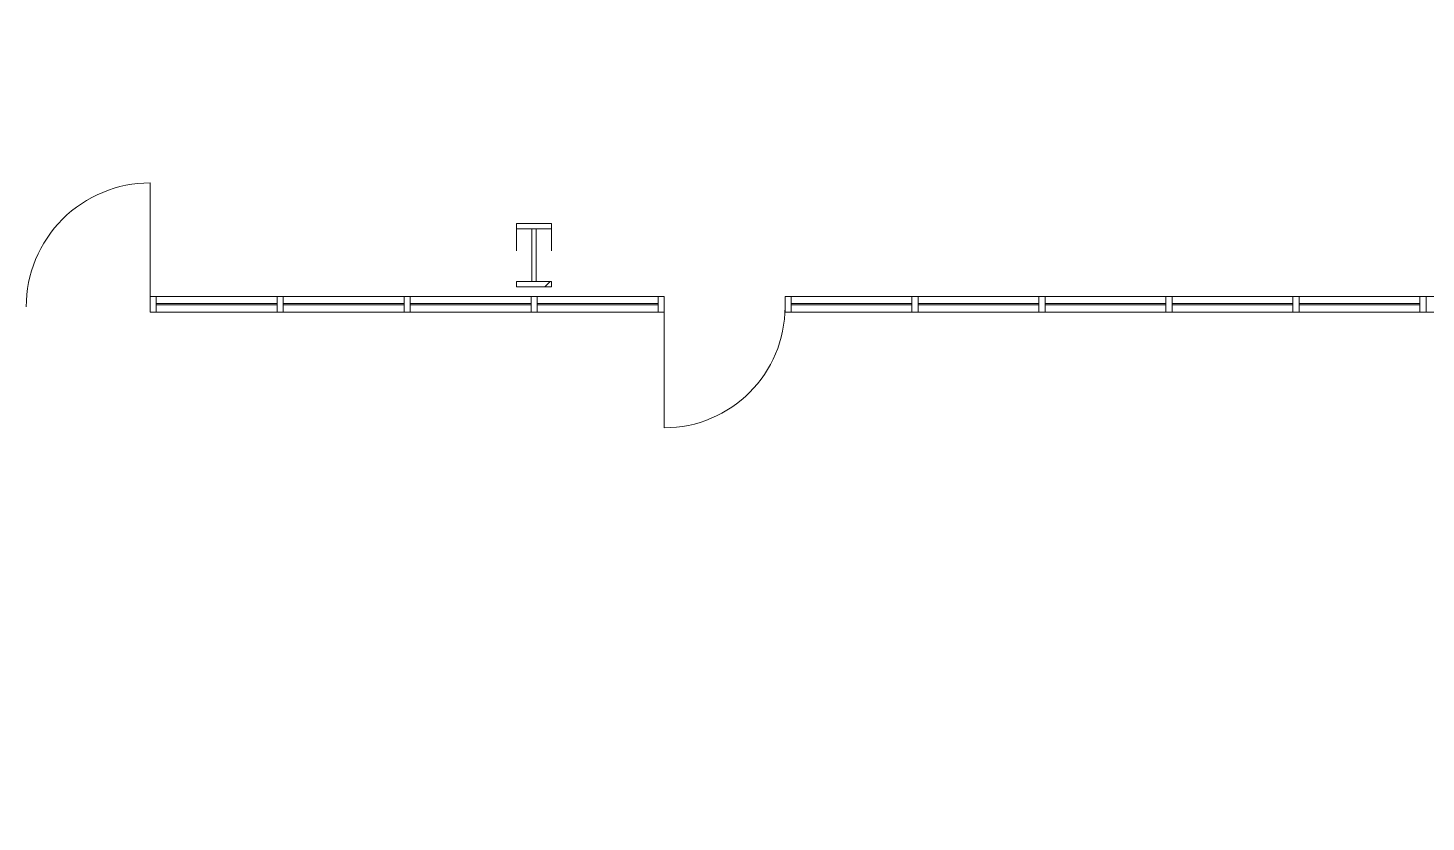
# Model space of a CAD drawing. Header units: inches. Extents: x 20001 to 27263, y -26025 to -18997.
# Drawn here: x 24099.6 to 24498.1, y -22512 to -22285.9 of the extents above; entities that cross this region are included whole.
import ezdxf

# ---------------------------------------------------------------- set-up
doc = ezdxf.new("R2010")
doc.units = ezdxf.units.IN
doc.header["$MEASUREMENT"] = 0
for name, color, linetype, lineweight in [('A-DOOR', 31, 'Continuous', 13), ('A-GLAZ-CURT', 52, 'Continuous', 13), ('A-GLAZ-CWMG', 51, 'Continuous', 13), ('G-ANNO-TEXT', 231, 'Continuous', 9), ('S-BEAM', 12, 'Continuous', 13)]:
    doc.layers.add(name, color=color, linetype=linetype, lineweight=lineweight)
pattern_1 = [(225, (24243.89, -22360.053), (25.342707, -25.342707), []), (225, (24243.89, -22398.453), (25.342707, -25.342707), [])]

# ---------------------------------------------------------------- blocks, each defined once
blk = doc.blocks.new('columns and girder2 - one-V28-Site Plan - Phase 1')
at = {"layer": 'S-BEAM', "lineweight": 9}
h = blk.add_hatch(dxfattribs=at)
h.set_pattern_fill('FP_22', color=256, style=0, pattern_type=2)
h.set_pattern_definition(pattern_1)
h.paths.add_polyline_path([(5, -0.5), (-5, -0.5), (-5, -2), (5, -2)], flags=0)
h.paths.add_polyline_path([(-5, -17.03), (-5, -18.55), (5, -18.55), (5, -17.03)], flags=0)
h.paths.add_polyline_path([(5, -1204.89), (-5, -1204.89), (-5, -1206.4), (5, -1206.4)], flags=0)
h.paths.add_polyline_path([(5, -1224.25), (-5, -1224.25), (-5, -1225), (5, -1225)], flags=0)
h = blk.add_hatch(dxfattribs=at)
h.set_pattern_fill('FP_22', color=256, style=0, pattern_type=2)
h.set_pattern_definition(pattern_1)
h.paths.add_polyline_path([(0.62, -2), (-0.63, -2), (-0.63, -17.03), (0.62, -17.03), (0.62, -14.3)], flags=0)
h.paths.add_polyline_path([(-0.63, -1206.4), (-0.63, -1224.25), (0.62, -1224.25), (0.62, -1206.4)], flags=0)
at = {"layer": 'S-BEAM', "lineweight": 15}
for p, q in [((5, -0.5), (-5, -0.5)), ((-5, -0.5), (-5, -2)), ((-5, -2), (5, -2)), ((0.62, -2), (-0.63, -2)), ((-0.63, -2), (-0.63, -17.03)), ((0.62, -17.03), (0.62, -2)), ((5, -2), (5, -0.5)), ((5, -17.03), (-5, -17.03)), ((-5, -17.03), (-5, -18.55)), ((-5, -18.55), (5, -18.55)), ((-0.63, -17.03), (0.62, -17.03)), ((5, -18.55), (5, -17.03))]:
    blk.add_line(p, q, dxfattribs=at)
at = {"layer": 'S-BEAM'}
for p, q in [((-5, -17.03), (-5, -10.69)), ((5, -10.69), (5, -17.03))]:
    blk.add_line(p, q, dxfattribs=at)
blk = doc.blocks.new('System Panel - Interior Glazing-1220293-Site Plan - Phase 1')
at = {"layer": 'A-GLAZ-CURT', "lineweight": 9}
for p, q in [((17.21875, -0.5625), (-17.21875, -0.5625)), ((-17.21875, -0.5625), (-17.21875, -0.9375)), ((-17.21875, -0.9375), (17.21875, -0.9375)), ((17.21875, -0.9375), (17.21875, -0.5625))]:
    blk.add_line(p, q, dxfattribs=at)
blk = doc.blocks.new('Door_Single_Storefront - one-1371404-Site Plan - Phase 1')
at = {"layer": 'A-DOOR'}
blk.add_line((-17.21875, -34.4375), (-17.21875, 0), dxfattribs=at)
blk.add_arc((-17.21875, 0), 34.4375, 270, 0, dxfattribs=at)
blk = doc.blocks.new('Door_Single_Storefront - one-1371405-Site Plan - Phase 1')
at = {"layer": 'A-DOOR'}
blk.add_line((-17.65625, -35.3125), (-17.65625, 0), dxfattribs=at)
blk.add_arc((-17.65625, 0), 35.3125, 270, 0, dxfattribs=at)
blk = doc.blocks.new('Rectangular Mullion - Interior 1_75_ x 4_5_-1179494-Site Plan - Phase 1')
at = {"layer": 'A-GLAZ-CWMG'}
for p, q in [((24570.45, -22362.3), (24604.89, -22362.3)), ((24570.45, -22366.8), (24604.89, -22366.8))]:
    blk.add_line(p, q, dxfattribs=at)
blk = doc.blocks.new('Rectangular Mullion - Interior 1_75_ x 4_5_-1305206-Site Plan - Phase 1')
at = {"layer": 'A-GLAZ-CWMG'}
for p, q in [((24317.14, -22362.3), (24351.58, -22362.3)), ((24317.14, -22366.8), (24351.58, -22366.8))]:
    blk.add_line(p, q, dxfattribs=at)
blk = doc.blocks.new('Rectangular Mullion - Interior 1_75_ x 4_5_-1305207-Site Plan - Phase 1')
at = {"layer": 'A-GLAZ-CWMG'}
for p, q in [((24244.77, -22362.3), (24279.2, -22362.3)), ((24244.77, -22366.8), (24279.2, -22366.8))]:
    blk.add_line(p, q, dxfattribs=at)
blk = doc.blocks.new('Rectangular Mullion - Interior 1_75_ x 4_5_-1220290-Site Plan - Phase 1')
at = {"layer": 'A-GLAZ-CWMG'}
for p, q in [((-0.875, 3), (0.875, 3)), ((-0.875, -1.5), (-0.875, 3)), ((0.875, 3), (0.875, -1.5)), ((0.875, -1.5), (-0.875, -1.5))]:
    blk.add_line(p, q, dxfattribs=at)

msp = doc.modelspace()

# ---------------------------------------------------------------- linework, layer by layer
at = {"layer": 'G-ANNO-TEXT', "color": 137}
msp.add_arc((23602.1269, -23994.4113), 1489.7393, 46.0960253, 90, dxfattribs=at)

# ---------------------------------------------------------------- block references
at = {"layer": 'A-DOOR', "rotation": 180}
msp.add_blockref('Door_Single_Storefront - one-1371405-Site Plan - Phase 1', (24116.7965, -22365.3028), dxfattribs=at)
at = {"layer": 'A-DOOR'}
msp.add_blockref('Door_Single_Storefront - one-1371404-Site Plan - Phase 1', (24298.1715, -22365.3028), dxfattribs=at)
at = {"layer": 'A-GLAZ-CURT', "rotation": 180}
for p in [(24153.4215, -22365.3028), (24189.609, -22365.3028), (24225.7965, -22365.3028), (24261.984, -22365.3028), (24334.359, -22365.3028), (24370.5465, -22365.3028), (24406.734, -22365.3028), (24442.9215, -22365.3028), (24479.109, -22365.3028)]:
    msp.add_blockref('System Panel - Interior Glazing-1220293-Site Plan - Phase 1', p, dxfattribs=at)
at = {"layer": 'A-GLAZ-CWMG', "extrusion": (0, 0, -1)}
for p in [(-24135.3277, -22365.3028), (-24171.5152, -22365.3028), (-24207.7027, -22365.3028), (-24243.8902, -22365.3028), (-24280.0777, -22365.3028), (-24316.2652, -22365.3028), (-24352.4527, -22365.3028), (-24388.6402, -22365.3028), (-24424.8277, -22365.3028), (-24461.0152, -22365.3028), (-24497.2027, -22365.3028)]:
    msp.add_blockref('Rectangular Mullion - Interior 1_75_ x 4_5_-1220290-Site Plan - Phase 1', p, dxfattribs=at)
at = {"layer": 'A-GLAZ-CWMG'}
for name, p in [('Rectangular Mullion - Interior 1_75_ x 4_5_-1305206-Site Plan - Phase 1', (-180.9375, 0)), ('Rectangular Mullion - Interior 1_75_ x 4_5_-1179494-Site Plan - Phase 1', (-398.0625, 0)), ('Rectangular Mullion - Interior 1_75_ x 4_5_-1179494-Site Plan - Phase 1', (-361.875, 0)), ('Rectangular Mullion - Interior 1_75_ x 4_5_-1305207-Site Plan - Phase 1', (0, 0)), ('Rectangular Mullion - Interior 1_75_ x 4_5_-1305206-Site Plan - Phase 1', (0, 0)), ('Rectangular Mullion - Interior 1_75_ x 4_5_-1179494-Site Plan - Phase 1', (-217.125, 0)), ('Rectangular Mullion - Interior 1_75_ x 4_5_-1179494-Site Plan - Phase 1', (-180.9375, 0)), ('Rectangular Mullion - Interior 1_75_ x 4_5_-1179494-Site Plan - Phase 1', (-144.75, 0)), ('Rectangular Mullion - Interior 1_75_ x 4_5_-1179494-Site Plan - Phase 1', (-108.5625, 0)), ('Rectangular Mullion - Interior 1_75_ x 4_5_-1179494-Site Plan - Phase 1', (-72.375, 0))]:
    msp.add_blockref(name, p, dxfattribs=at)
at = {"layer": 'S-BEAM', "rotation": 180}
msp.add_blockref('columns and girder2 - one-V28-Site Plan - Phase 1', (24243.8902, -22360.0528), dxfattribs=at)

doc.saveas('drawing.dxf')
